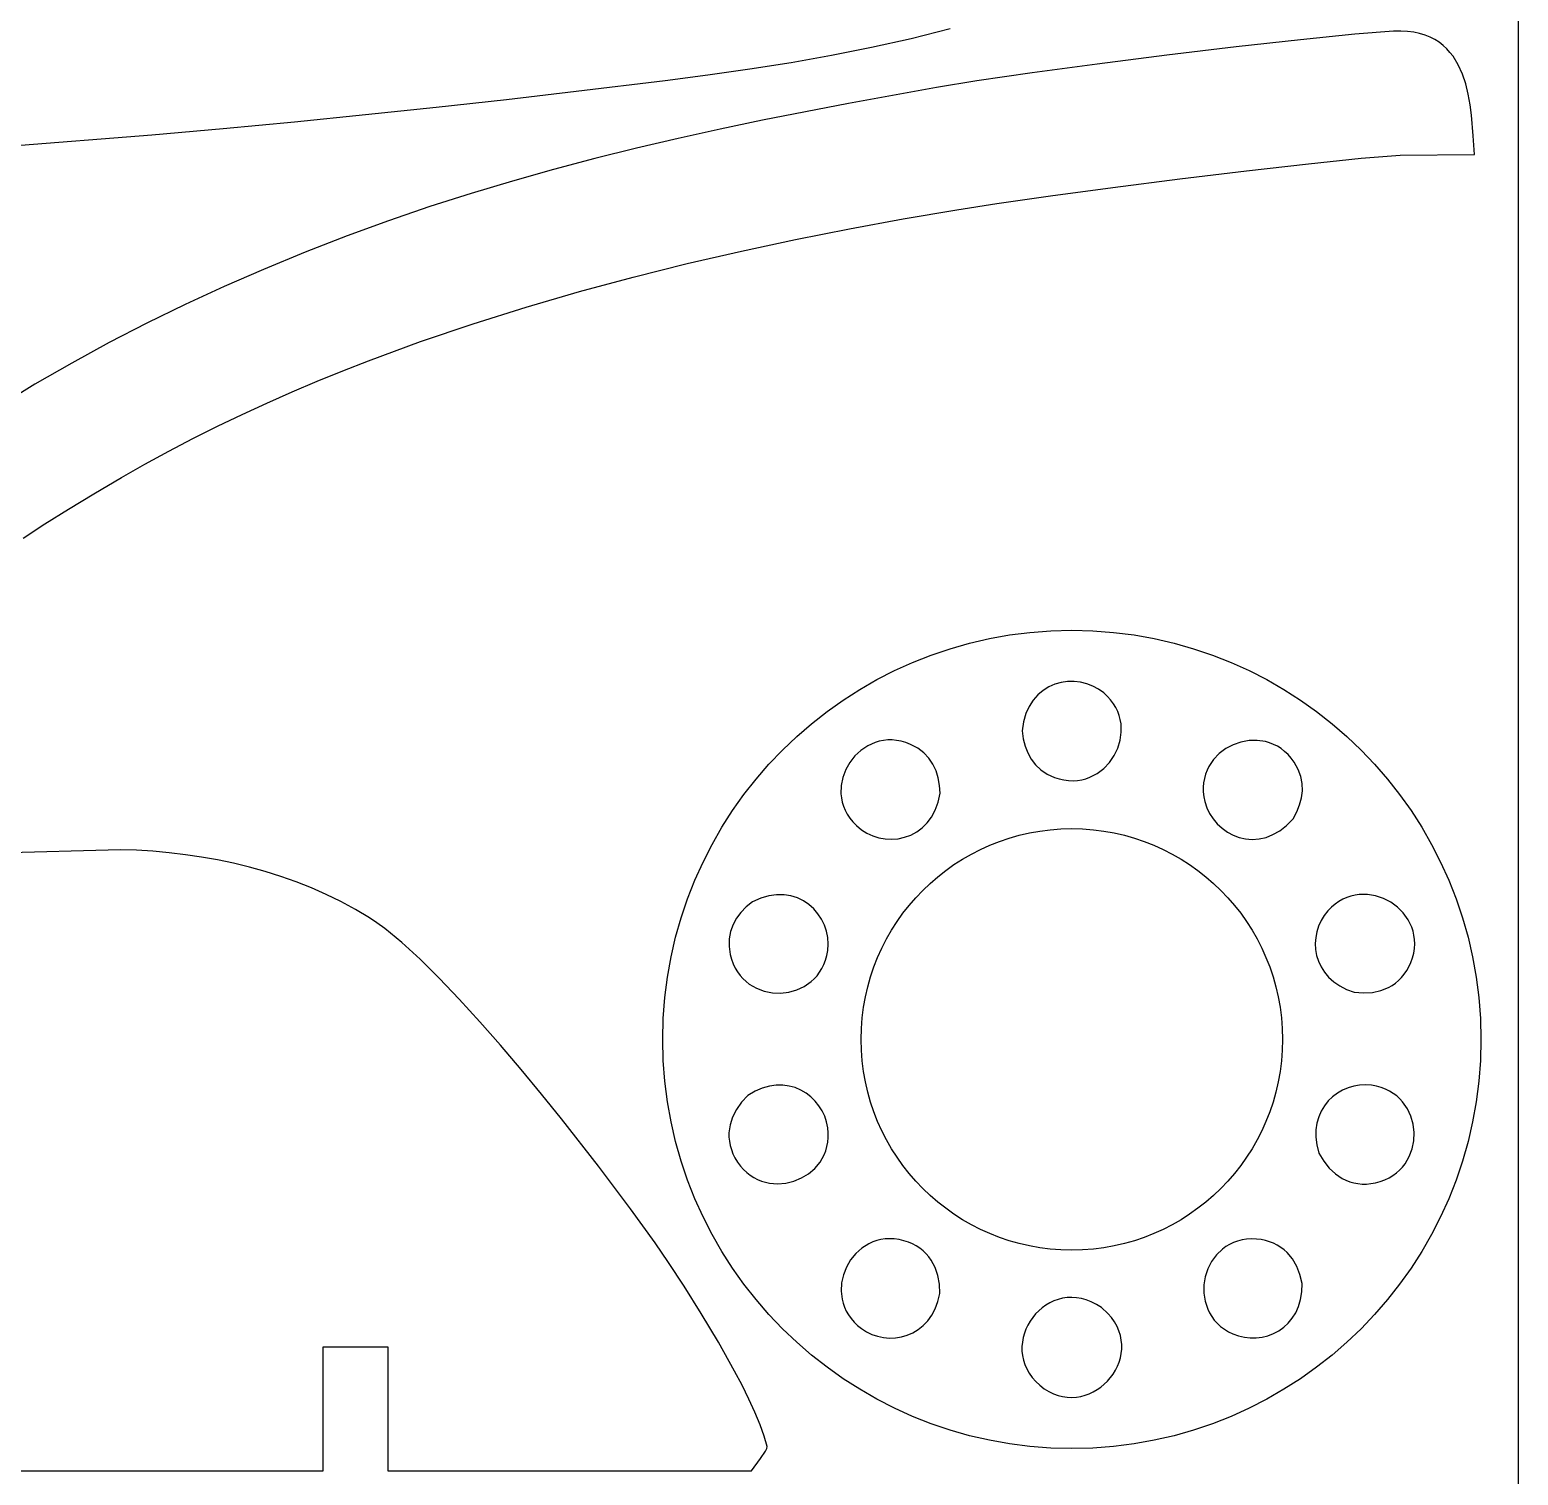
# Model space of a CAD drawing. Extents: x 169 to 749, y 15 to 895.
# Drawn here: x 688.7 to 748.7, y 339.9 to 398.2 of the extents above; entities that cross this region are included whole.
import ezdxf

# ---------------------------------------------------------------- set-up
doc = ezdxf.new("R2010")
doc.units = 0
doc.layers.get('0').update_dxf_attribs({"linetype": 'CONTINUOUS'})

msp = doc.modelspace()

# ---------------------------------------------------------------- linework, layer by layer
at = {"color": 0}
msp.add_line((748.703243, 895.036023), (748.703243, 15.036023), dxfattribs=at)
at = {"color": 4}
for p, q in [((724.214047, 397.807175), (725.797121, 398.211228)), ((743.673916, 398.096191), (742.107081, 397.974472)), ((743.963779, 398.102328), (743.673916, 398.096191)), ((744.235162, 398.089068), (743.963779, 398.102328)), ((744.488702, 398.05731), (744.235162, 398.089068)), ((744.725034, 398.007953), (744.488702, 398.05731)), ((721.006445, 397.129209), (722.618741, 397.448638)), ((722.618741, 397.448638), (724.214047, 397.807175)), ((737.333252, 397.463695), (734.529403, 397.126341)), ((739.926336, 397.755022), (737.333252, 397.463695)), ((742.107081, 397.974472), (739.926336, 397.755022)), ((744.944797, 397.941895), (744.725034, 398.007953)), ((745.148625, 397.860036), (744.944797, 397.941895)), ((745.337157, 397.763273), (745.148625, 397.860036)), ((745.511028, 397.652505), (745.337157, 397.763273)), ((745.670875, 397.528631), (745.511028, 397.652505)), ((745.817335, 397.39255), (745.670875, 397.528631)), ((717.71185, 396.582036), (719.372401, 396.842478)), ((719.372401, 396.842478), (721.006445, 397.129209)), ((734.529403, 397.126341), (731.716362, 396.768812)), ((745.951045, 397.24516), (745.817335, 397.39255)), ((746.072641, 397.08736), (745.951045, 397.24516)), ((746.282036, 396.744123), (746.072641, 397.08736)), ((714.292197, 396.114378), (716.020035, 396.341472)), ((716.020035, 396.341472), (717.71185, 396.582036)), ((729.095701, 396.41696), (726.868995, 396.096636)), ((731.716362, 396.768812), (729.095701, 396.41696)), ((746.450616, 396.370029), (746.282036, 396.744123)), ((746.583471, 395.972266), (746.450616, 396.370029)), ((707.896812, 395.345734), (710.709422, 395.674962)), ((710.709422, 395.674962), (714.292197, 396.114378)), ((725.237816, 395.833691), (721.690292, 395.185612)), ((726.868995, 396.096636), (725.237816, 395.833691)), ((746.685697, 395.558024), (746.583471, 395.972266)), ((702.213798, 394.733346), (705.064036, 395.031958)), ((705.064036, 395.031958), (707.896812, 395.345734)), ((721.690292, 395.185612), (718.225331, 394.507155)), ((746.762385, 395.134492), (746.685697, 395.558024)), ((746.818628, 394.708858), (746.762385, 395.134492)), ((696.471747, 394.180455), (699.3488, 394.449607)), ((699.3488, 394.449607), (702.213798, 394.733346)), ((718.225331, 394.507155), (716.517782, 394.149259)), ((746.890153, 393.880043), (746.818628, 394.708858)), ((687.795297, 393.457625), (693.585343, 393.925599)), ((693.585343, 393.925599), (696.471747, 394.180455)), ((716.517782, 394.149259), (714.823638, 393.775038)), ((746.941016, 393.129091), (746.890153, 393.880043)), ((713.140486, 393.381581), (711.465916, 392.965979)), ((714.823638, 393.775038), (713.140486, 393.381581)), ((711.465916, 392.965979), (709.797514, 392.52532)), ((737.746062, 392.468846), (740.247555, 392.754358)), ((740.247555, 392.754358), (742.374462, 392.972284)), ((742.374462, 392.972284), (743.942916, 393.097691)), ((743.942916, 393.097691), (746.941016, 393.129091)), ((708.132868, 392.056696), (706.469568, 391.557195)), ((709.797514, 392.52532), (708.132868, 392.056696)), ((732.354795, 391.794788), (735.053853, 392.140679)), ((735.053853, 392.140679), (737.746062, 392.468846)), ((706.469568, 391.557195), (704.8052, 391.023908)), ((727.671608, 391.149562), (729.832758, 391.456105)), ((729.832758, 391.456105), (732.354795, 391.794788)), ((704.8052, 391.023908), (703.137353, 390.453925)), ((723.89766, 390.529626), (726.055216, 390.900091)), ((726.055216, 390.900091), (727.671608, 391.149562)), ((703.137353, 390.453925), (701.463614, 389.844334)), ((721.728218, 390.129575), (723.89766, 390.529626)), ((701.463614, 389.844334), (699.781573, 389.192226)), ((717.369792, 389.231294), (719.550919, 389.697583)), ((719.550919, 389.697583), (721.728218, 390.129575)), ((699.781573, 389.192226), (698.088816, 388.494691)), ((715.188867, 388.728356), (717.369792, 389.231294)), ((698.088816, 388.494691), (696.505681, 387.803916)), ((713.012175, 388.186412), (715.188867, 388.728356)), ((710.843743, 387.603109), (713.012175, 388.186412)), ((696.505681, 387.803916), (694.939661, 387.081839)), ((708.687603, 386.976091), (710.843743, 387.603109)), ((694.939661, 387.081839), (693.392178, 386.327369)), ((706.547783, 386.303005), (708.687603, 386.976091)), ((693.392178, 386.327369), (691.864653, 385.539415)), ((704.428314, 385.581495), (706.547783, 386.303005)), ((691.864653, 385.539415), (690.358508, 384.716884)), ((702.333225, 384.809208), (704.428314, 385.581495)), ((690.358508, 384.716884), (688.875164, 383.858687)), ((700.266545, 383.983788), (701.296082, 384.403287)), ((701.296082, 384.403287), (702.333225, 384.809208)), ((688.875164, 383.858687), (687.416043, 382.963733)), ((699.245118, 383.550418), (700.266545, 383.983788)), ((697.228609, 382.640884), (698.232305, 383.102881)), ((698.232305, 383.102881), (699.245118, 383.550418)), ((696.234533, 382.164132), (697.228609, 382.640884)), ((695.250583, 381.672331), (696.234533, 382.164132)), ((694.27726, 381.165187), (695.250583, 381.672331)), ((692.364516, 380.103691), (693.31507, 380.642405)), ((693.31507, 380.642405), (694.27726, 381.165187)), ((691.249878, 379.448293), (692.364516, 380.103691)), ((690.226052, 378.824855), (691.249878, 379.448293)), ((689.282184, 378.226728), (690.226052, 378.824855)), ((688.40742, 377.647261), (689.282184, 378.226728)), ((725.790746, 373.197471), (726.573734, 373.419814)), ((726.573734, 373.419814), (727.372016, 373.604056)), ((727.372016, 373.604056), (728.184554, 373.749161)), ((728.184554, 373.749161), (729.010313, 373.85409)), ((729.010313, 373.85409), (729.848254, 373.917808)), ((729.848254, 373.917808), (730.697342, 373.939278)), ((730.697342, 373.939278), (731.54643, 373.917808)), ((731.54643, 373.917808), (732.384371, 373.85409)), ((732.384371, 373.85409), (733.21013, 373.749161)), ((733.21013, 373.749161), (734.022668, 373.604056)), ((734.022668, 373.604056), (734.82095, 373.419814)), ((734.82095, 373.419814), (735.603938, 373.197471)), ((724.274797, 372.642626), (725.024088, 372.938062)), ((725.024088, 372.938062), (725.790746, 373.197471)), ((735.603938, 373.197471), (736.370596, 372.938062)), ((736.370596, 372.938062), (737.119887, 372.642626)), ((722.832462, 371.947817), (723.543909, 372.312199)), ((723.543909, 372.312199), (724.274797, 372.642626)), ((737.119887, 372.642626), (737.850775, 372.312199)), ((737.850775, 372.312199), (738.562223, 371.947817)), ((722.141491, 371.550518), (722.832462, 371.947817)), ((738.562223, 371.947817), (739.253193, 371.550518)), ((720.825128, 370.661313), (721.472034, 371.121337)), ((721.472034, 371.121337), (722.141491, 371.550518)), ((739.253193, 371.550518), (739.92265, 371.121337)), ((739.92265, 371.121337), (740.569556, 370.661313)), ((720.201809, 370.17148), (720.825128, 370.661313)), ((740.569556, 370.661313), (741.192875, 370.17148)), ((719.603114, 369.652877), (720.201809, 370.17148)), ((741.192875, 370.17148), (741.79157, 369.652877)), ((719.03008, 369.10654), (719.603114, 369.652877)), ((741.79157, 369.652877), (742.364605, 369.10654)), ((718.483742, 368.533506), (719.03008, 369.10654)), ((742.364605, 369.10654), (742.910942, 368.533506)), ((717.965139, 367.934811), (718.483742, 368.533506)), ((742.910942, 368.533506), (743.429545, 367.934811)), ((717.475307, 367.311492), (717.965139, 367.934811)), ((743.429545, 367.934811), (743.919377, 367.311492)), ((717.015282, 366.664585), (717.475307, 367.311492)), ((743.919377, 367.311492), (744.379402, 366.664585)), ((716.586102, 365.995129), (717.015282, 366.664585)), ((744.379402, 366.664585), (744.808582, 365.995129)), ((716.188803, 365.304158), (716.586102, 365.995129)), ((744.808582, 365.995129), (745.205881, 365.304158)), ((692.322516, 365.089491), (684.131991, 364.851854)), ((692.977986, 365.065541), (692.322516, 365.089491)), ((693.634094, 365.02455), (692.977986, 365.065541)), ((694.289916, 364.965953), (693.634094, 365.02455)), ((715.824421, 364.592711), (716.188803, 365.304158)), ((745.205881, 365.304158), (745.570263, 364.592711)), ((694.94453, 364.889183), (694.289916, 364.965953)), ((695.597011, 364.793675), (694.94453, 364.889183)), ((696.246436, 364.678861), (695.597011, 364.793675)), ((696.891883, 364.544176), (696.246436, 364.678861)), ((697.532428, 364.389054), (696.891883, 364.544176)), ((715.493994, 363.861823), (715.824421, 364.592711)), ((745.570263, 364.592711), (745.900691, 363.861823)), ((698.167147, 364.212928), (697.532428, 364.389054)), ((698.795118, 364.015232), (698.167147, 364.212928)), ((699.415417, 363.795401), (698.795118, 364.015232)), ((715.198558, 363.112532), (715.493994, 363.861823)), ((745.900691, 363.861823), (746.196127, 363.112532)), ((700.02712, 363.552868), (699.415417, 363.795401)), ((700.629305, 363.287066), (700.02712, 363.552868)), ((701.221048, 362.99743), (700.629305, 363.287066)), ((701.801426, 362.683394), (701.221048, 362.99743)), ((702.369516, 362.344391), (701.801426, 362.683394)), ((714.939149, 362.345874), (715.198558, 363.112532)), ((746.196127, 363.112532), (746.455535, 362.345874)), ((702.672459, 362.142725), (702.369516, 362.344391)), ((702.991997, 361.907522), (702.672459, 362.142725)), ((714.716806, 361.562885), (714.939149, 362.345874)), ((746.455535, 362.345874), (746.677878, 361.562885)), ((703.675688, 361.344559), (702.991997, 361.907522)), ((714.532563, 360.764604), (714.716806, 361.562885)), ((746.677878, 361.562885), (746.862121, 360.764604)), ((704.410252, 360.671597), (703.675688, 361.344559)), ((705.185355, 359.904733), (704.410252, 360.671597)), ((714.387459, 359.952065), (714.532563, 360.764604)), ((746.862121, 360.764604), (747.007225, 359.952065)), ((705.990659, 359.060063), (705.185355, 359.904733)), ((714.28253, 359.126307), (714.387459, 359.952065)), ((747.007225, 359.952065), (747.112154, 359.126307)), ((706.81583, 358.153683), (705.990659, 359.060063)), ((714.218812, 358.288366), (714.28253, 359.126307)), ((747.112154, 359.126307), (747.175872, 358.288366)), ((707.650532, 357.20169), (706.81583, 358.153683)), ((714.197342, 357.439278), (714.218812, 358.288366)), ((747.175872, 358.288366), (747.197342, 357.439278)), ((714.218812, 356.59019), (714.197342, 357.439278)), ((747.197342, 357.439278), (747.175872, 356.59019)), ((708.484428, 356.220179), (707.650532, 357.20169)), ((709.307183, 355.225246), (708.484428, 356.220179)), ((714.28253, 355.752248), (714.218812, 356.59019)), ((747.175872, 356.59019), (747.112154, 355.752248)), ((714.387459, 354.92649), (714.28253, 355.752248)), ((747.112154, 355.752248), (747.007225, 354.92649)), ((710.108462, 354.232988), (709.307183, 355.225246)), ((714.532563, 354.113952), (714.387459, 354.92649)), ((747.007225, 354.92649), (746.862121, 354.113952)), ((711.605245, 352.32088), (710.108462, 354.232988)), ((714.716806, 353.31567), (714.532563, 354.113952)), ((746.862121, 354.113952), (746.677878, 353.31567)), ((714.939149, 352.532682), (714.716806, 353.31567)), ((746.677878, 353.31567), (746.455535, 352.532682)), ((715.198558, 351.766024), (714.939149, 352.532682)), ((746.455535, 352.532682), (746.196127, 351.766024)), ((712.892092, 350.612625), (711.605245, 352.32088)), ((715.493994, 351.016732), (715.198558, 351.766024)), ((746.196127, 351.766024), (745.900691, 351.016732)), ((713.886316, 349.236991), (712.892092, 350.612625)), ((715.824421, 350.285845), (715.493994, 351.016732)), ((745.900691, 351.016732), (745.570263, 350.285845)), ((716.188803, 349.574397), (715.824421, 350.285845)), ((745.570263, 350.285845), (745.205881, 349.574397)), ((716.586102, 348.883427), (716.188803, 349.574397)), ((745.205881, 349.574397), (744.808582, 348.883427)), ((714.427469, 348.448261), (713.886316, 349.236991)), ((717.015282, 348.21397), (716.586102, 348.883427)), ((744.808582, 348.883427), (744.379402, 348.21397)), ((715.063051, 347.48175), (714.427469, 348.448261)), ((717.475307, 347.567064), (717.015282, 348.21397)), ((744.379402, 348.21397), (743.919377, 347.567064)), ((715.749331, 346.392292), (715.063051, 347.48175)), ((717.965139, 346.943745), (717.475307, 347.567064)), ((743.919377, 347.567064), (743.429545, 346.943745)), ((718.483742, 346.34505), (717.965139, 346.943745)), ((743.429545, 346.943745), (742.910942, 346.34505)), ((716.442578, 345.234716), (715.749331, 346.392292)), ((719.03008, 345.772015), (718.483742, 346.34505)), ((742.910942, 346.34505), (742.364605, 345.772015)), ((717.099061, 344.063856), (716.442578, 345.234716)), ((719.603114, 345.225678), (719.03008, 345.772015)), ((720.201809, 344.707075), (719.603114, 345.225678)), ((741.79157, 345.225678), (741.192875, 344.707075)), ((742.364605, 345.772015), (741.79157, 345.225678)), ((700.508516, 340.040691), (700.508616, 345.039591)), ((700.508616, 345.039591), (703.108216, 345.039691)), ((703.108216, 345.039691), (703.108016, 340.040691)), ((720.825128, 344.217243), (720.201809, 344.707075)), ((741.192875, 344.707075), (740.569556, 344.217243)), ((717.39985, 343.49058), (717.099061, 344.063856)), ((721.472034, 343.757218), (720.825128, 344.217243)), ((740.569556, 344.217243), (739.92265, 343.757218)), ((717.675048, 342.934544), (717.39985, 343.49058)), ((722.141491, 343.328038), (721.472034, 343.757218)), ((739.92265, 343.757218), (739.253193, 343.328038)), ((717.919191, 342.402604), (717.675048, 342.934544)), ((722.832462, 342.930738), (722.141491, 343.328038)), ((723.543909, 342.566357), (722.832462, 342.930738)), ((738.562223, 342.930738), (737.850775, 342.566357)), ((739.253193, 343.328038), (738.562223, 342.930738)), ((718.12681, 341.901612), (717.919191, 342.402604)), ((724.274797, 342.235929), (723.543909, 342.566357)), ((725.024088, 341.940493), (724.274797, 342.235929)), ((737.119887, 342.235929), (736.370596, 341.940493)), ((737.850775, 342.566357), (737.119887, 342.235929)), ((718.292441, 341.438423), (718.12681, 341.901612)), ((725.790746, 341.681085), (725.024088, 341.940493)), ((726.573734, 341.458741), (725.790746, 341.681085)), ((735.603938, 341.681085), (734.82095, 341.458741)), ((736.370596, 341.940493), (735.603938, 341.681085)), ((718.410616, 341.019891), (718.292441, 341.438423)), ((718.396888, 340.945993), (718.410616, 341.019891)), ((727.372016, 341.274499), (726.573734, 341.458741)), ((728.184554, 341.129395), (727.372016, 341.274499)), ((729.010313, 341.024465), (728.184554, 341.129395)), ((729.848254, 340.960747), (729.010313, 341.024465)), ((732.384371, 341.024465), (731.54643, 340.960747)), ((733.21013, 341.129395), (732.384371, 341.024465)), ((734.022668, 341.274499), (733.21013, 341.129395)), ((734.82095, 341.458741), (734.022668, 341.274499)), ((717.783016, 340.040991), (718.147891, 340.537491)), ((718.147891, 340.537491), (718.340453, 340.832316)), ((718.340453, 340.832316), (718.396888, 340.945993)), ((730.697342, 340.939278), (729.848254, 340.960747)), ((731.54643, 340.960747), (730.697342, 340.939278)), ((620.832316, 340.039091), (700.508516, 340.040691)), ((703.108016, 340.040691), (717.783016, 340.040991))]:
    msp.add_line(p, q, dxfattribs=at)
at = {"color": 7}
for p, q in [((729.767747, 371.655861), (729.538115, 371.514909)), ((730.01178, 371.761253), (729.767747, 371.655861)), ((730.266058, 371.831809), (730.01178, 371.761253)), ((730.526427, 371.868256), (730.266058, 371.831809)), ((730.788732, 371.871319), (730.526427, 371.868256)), ((731.048816, 371.841725), (730.788732, 371.871319)), ((731.302524, 371.780197), (731.048816, 371.841725)), ((731.545701, 371.687463), (731.302524, 371.780197)), ((731.774192, 371.564248), (731.545701, 371.687463)), ((729.138675, 371.123418), (728.977178, 370.871429)), ((729.327039, 371.33767), (729.138675, 371.123418)), ((729.538115, 371.514909), (729.327039, 371.33767)), ((731.983842, 371.411278), (731.774192, 371.564248)), ((732.133306, 371.273503), (731.983842, 371.411278)), ((732.263967, 371.128896), (732.133306, 371.273503)), ((732.376339, 370.97834), (732.263967, 371.128896)), ((728.846703, 370.580977), (728.751406, 370.251335)), ((728.977178, 370.871429), (728.846703, 370.580977)), ((732.47094, 370.822724), (732.376339, 370.97834)), ((732.548284, 370.662931), (732.47094, 370.822724)), ((732.608887, 370.499849), (732.548284, 370.662931)), ((732.653265, 370.334363), (732.608887, 370.499849)), ((728.751406, 370.251335), (728.695442, 369.881778)), ((728.695442, 369.881778), (728.73864, 369.567534)), ((732.649817, 369.501879), (732.694201, 369.83234)), ((732.681933, 370.167359), (732.653265, 370.334363)), ((732.694201, 369.83234), (732.681933, 370.167359)), ((722.465293, 369.281589), (722.188376, 369.096963)), ((722.771101, 369.417531), (722.465293, 369.281589)), ((722.933419, 369.465134), (722.771101, 369.417531)), ((723.101255, 369.498031), (722.933419, 369.465134)), ((723.274041, 369.515377), (723.101255, 369.498031)), ((723.45121, 369.516328), (723.274041, 369.515377)), ((723.632192, 369.500039), (723.45121, 369.516328)), ((723.81642, 369.465664), (723.632192, 369.500039)), ((724.003326, 369.412358), (723.81642, 369.465664)), ((724.192342, 369.339278), (724.003326, 369.412358)), ((724.482983, 369.18493), (724.192342, 369.339278)), ((728.73864, 369.567534), (728.811919, 369.270818)), ((728.811919, 369.270818), (728.917318, 368.994283)), ((732.552906, 369.183062), (732.649817, 369.501879)), ((737.204105, 369.32229), (736.910139, 369.164941)), ((737.51871, 369.432723), (737.204105, 369.32229)), ((737.846452, 369.492933), (737.51871, 369.432723)), ((738.179826, 369.499611), (737.846452, 369.492933)), ((738.511328, 369.449451), (738.179826, 369.499611)), ((738.674032, 369.402023), (738.511328, 369.449451)), ((738.833455, 369.339145), (738.674032, 369.402023)), ((738.988657, 369.260404), (738.833455, 369.339145)), ((739.138702, 369.165386), (738.988657, 369.260404)), ((721.944894, 368.870415), (721.739392, 368.608703)), ((722.188376, 369.096963), (721.944894, 368.870415)), ((724.72938, 368.998553), (724.482983, 369.18493)), ((724.933401, 368.782944), (724.72938, 368.998553)), ((725.096917, 368.540903), (724.933401, 368.782944)), ((728.917318, 368.994283), (729.05688, 368.740578)), ((729.05688, 368.740578), (729.232642, 368.512354)), ((732.218, 368.608712), (732.407592, 368.882978)), ((732.407592, 368.882978), (732.552906, 369.183062)), ((736.414146, 368.722725), (736.227125, 368.444473)), ((736.644318, 368.963984), (736.414146, 368.722725)), ((736.910139, 369.164941), (736.644318, 368.963984)), ((739.282651, 369.053678), (739.138702, 369.165386)), ((739.419566, 368.924866), (739.282651, 369.053678)), ((739.548509, 368.778537), (739.419566, 368.924866)), ((739.668542, 368.614278), (739.548509, 368.778537)), ((721.576415, 368.318587), (721.460508, 368.006827)), ((721.739392, 368.608703), (721.576415, 368.318587)), ((725.221799, 368.275227), (725.096917, 368.540903)), ((725.309917, 367.988715), (725.221799, 368.275227)), ((729.232642, 368.512354), (729.446647, 368.312262)), ((729.446647, 368.312262), (729.700933, 368.142953)), ((729.700933, 368.142953), (729.997542, 368.007078)), ((731.424801, 368.011696), (731.72248, 368.165984)), ((731.72248, 368.165984), (731.988254, 368.367352)), ((731.988254, 368.367352), (732.218, 368.608712)), ((736.09076, 368.132535), (736.043919, 367.964967)), ((736.152142, 368.292508), (736.09076, 368.132535)), ((736.227125, 368.444473), (736.152142, 368.292508)), ((739.828634, 368.329983), (739.668542, 368.614278)), ((739.934844, 368.043528), (739.828634, 368.329983)), ((739.990375, 367.755854), (739.934844, 368.043528)), ((721.396216, 367.680182), (721.388083, 367.345412)), ((721.460508, 368.006827), (721.396216, 367.680182)), ((725.363141, 367.684166), (725.309917, 367.988715)), ((725.383342, 367.364378), (725.363141, 367.684166)), ((729.997542, 368.007078), (730.191234, 367.944757)), ((730.191234, 367.944757), (730.381589, 367.902179)), ((730.381589, 367.902179), (730.568094, 367.878457)), ((730.568094, 367.878457), (730.750232, 367.872707)), ((730.750232, 367.872707), (730.927487, 367.884041)), ((730.927487, 367.884041), (731.099344, 367.911575)), ((731.099344, 367.911575), (731.265287, 367.954422)), ((731.265287, 367.954422), (731.424801, 368.011696)), ((736.012556, 367.790218), (735.997608, 367.608701)), ((735.997608, 367.608701), (736.000015, 367.42083)), ((736.000015, 367.42083), (736.020713, 367.227017)), ((736.043919, 367.964967), (736.012556, 367.790218)), ((739.962211, 367.180618), (739.99843, 367.467903)), ((739.99843, 367.467903), (739.990375, 367.755854)), ((721.388083, 367.345412), (721.406496, 367.177093)), ((721.406496, 367.177093), (721.440654, 367.009277)), ((721.440654, 367.009277), (721.491124, 366.84281)), ((721.491124, 366.84281), (721.558474, 366.678537)), ((725.187631, 366.686947), (725.303675, 367.005203)), ((725.303675, 367.005203), (725.383342, 367.364378)), ((736.020713, 367.227017), (736.060642, 367.027678)), ((736.060642, 367.027678), (736.140298, 366.780728)), ((739.769765, 366.611813), (739.884922, 366.89494)), ((739.884922, 366.89494), (739.962211, 367.180618)), ((721.558474, 366.678537), (721.643273, 366.517302)), ((721.643273, 366.517302), (721.746089, 366.35995)), ((721.746089, 366.35995), (721.867489, 366.207327)), ((724.862589, 366.169853), (725.039254, 366.408775)), ((725.039254, 366.408775), (725.187631, 366.686947)), ((736.140298, 366.780728), (736.252697, 366.546761)), ((736.252697, 366.546761), (736.394903, 366.328808)), ((736.394903, 366.328808), (736.563978, 366.129903)), ((739.357456, 366.066058), (739.619942, 366.332178)), ((739.619942, 366.332178), (739.769765, 366.611813)), ((721.867489, 366.207327), (722.008042, 366.060278)), ((722.008042, 366.060278), (722.208752, 365.893339)), ((722.208752, 365.893339), (722.4297, 365.75563)), ((722.4297, 365.75563), (722.666842, 365.647985)), ((722.666842, 365.647985), (722.916133, 365.57124)), ((723.953917, 365.589953), (724.203299, 365.680229)), ((724.203299, 365.680229), (724.440567, 365.806414)), ((724.440567, 365.806414), (724.661679, 365.969344)), ((724.661679, 365.969344), (724.862589, 366.169853)), ((728.16971, 365.557133), (728.573066, 365.671674)), ((728.573066, 365.671674), (728.984301, 365.766587)), ((728.984301, 365.766587), (729.402881, 365.841338)), ((729.402881, 365.841338), (729.82827, 365.895393)), ((729.82827, 365.895393), (730.259935, 365.928218)), ((730.259935, 365.928218), (730.697342, 365.939278)), ((730.697342, 365.939278), (731.134749, 365.928218)), ((731.134749, 365.928218), (731.566414, 365.895393)), ((731.566414, 365.895393), (731.991804, 365.841338)), ((731.991804, 365.841338), (732.410383, 365.766587)), ((732.410383, 365.766587), (732.821618, 365.671674)), ((732.821618, 365.671674), (733.224974, 365.557133)), ((736.563978, 366.129903), (736.756987, 365.953075)), ((736.756987, 365.953075), (736.970994, 365.801357)), ((736.970994, 365.801357), (737.203062, 365.677781)), ((737.203062, 365.677781), (737.450255, 365.585378)), ((738.53155, 365.588128), (738.810323, 365.697064)), ((738.810323, 365.697064), (739.086604, 365.855364)), ((739.086604, 365.855364), (739.357456, 366.066058)), ((722.916133, 365.57124), (723.17353, 365.526229)), ((723.17353, 365.526229), (723.434989, 365.513788)), ((723.434989, 365.513788), (723.696466, 365.534751)), ((723.696466, 365.534751), (723.953917, 365.589953)), ((726.645746, 364.91337), (727.012249, 365.101082)), ((727.012249, 365.101082), (727.388767, 365.271303)), ((727.388767, 365.271303), (727.774765, 365.423498)), ((727.774765, 365.423498), (728.16971, 365.557133)), ((733.224974, 365.557133), (733.619919, 365.423498)), ((733.619919, 365.423498), (734.005917, 365.271303)), ((734.005917, 365.271303), (734.382435, 365.101082)), ((734.382435, 365.101082), (734.748938, 364.91337)), ((737.450255, 365.585378), (737.709636, 365.527179)), ((737.709636, 365.527179), (737.97827, 365.506217)), ((737.97827, 365.506217), (738.25322, 365.525522)), ((738.25322, 365.525522), (738.53155, 365.588128)), ((725.611665, 364.250623), (725.94492, 364.487606)), ((725.94492, 364.487606), (726.289792, 364.708699)), ((726.289792, 364.708699), (726.645746, 364.91337)), ((734.748938, 364.91337), (735.104892, 364.708699)), ((735.104892, 364.708699), (735.449764, 364.487606)), ((735.449764, 364.487606), (735.783019, 364.250623)), ((724.982142, 363.731125), (725.290561, 363.998284)), ((725.290561, 363.998284), (725.611665, 364.250623)), ((735.783019, 364.250623), (736.104123, 363.998284)), ((736.104123, 363.998284), (736.412542, 363.731125)), ((718.479643, 363.230066), (718.153872, 363.136916)), ((718.791958, 363.273492), (718.479643, 363.230066)), ((719.089119, 363.270959), (718.791958, 363.273492)), ((719.369429, 363.226231), (719.089119, 363.270959)), ((719.63119, 363.143074), (719.369429, 363.226231)), ((724.405495, 363.154478), (724.686942, 363.449678)), ((724.686942, 363.449678), (724.982142, 363.731125)), ((736.412542, 363.731125), (736.707742, 363.449678)), ((736.707742, 363.449678), (736.989189, 363.154478)), ((741.952899, 363.222305), (741.788127, 363.166341)), ((742.119637, 363.261943), (741.952899, 363.222305)), ((742.287467, 363.2858), (742.119637, 363.261943)), ((742.622907, 363.288346), (742.287467, 363.2858)), ((742.952226, 363.2343), (742.622907, 363.288346)), ((743.268435, 363.128017), (742.952226, 363.2343)), ((717.56943, 362.785976), (717.354283, 362.563911)), ((717.816342, 362.990278), (717.56943, 362.785976)), ((718.153872, 363.136916), (717.816342, 362.990278)), ((719.872706, 363.025251), (719.63119, 363.143074)), ((720.09228, 362.876528), (719.872706, 363.025251)), ((720.288213, 362.700668), (720.09228, 362.876528)), ((720.458808, 362.501438), (720.288213, 362.700668)), ((723.885997, 362.524955), (724.138335, 362.846059)), ((724.138335, 362.846059), (724.405495, 363.154478)), ((736.989189, 363.154478), (737.256349, 362.846059)), ((737.256349, 362.846059), (737.508687, 362.524955)), ((741.024342, 362.622578), (740.876227, 362.433774)), ((741.166176, 362.768338), (741.024342, 362.622578)), ((741.314346, 362.89505), (741.166176, 362.768338)), ((741.467977, 363.003258), (741.314346, 362.89505)), ((741.626195, 363.093507), (741.467977, 363.003258)), ((741.788127, 363.166341), (741.626195, 363.093507)), ((743.564542, 362.973853), (743.268435, 363.128017)), ((743.833555, 362.776163), (743.564542, 362.973853)), ((744.068483, 362.539302), (743.833555, 362.776163)), ((717.032717, 362.067015), (716.933016, 361.792451)), ((717.174259, 362.324213), (717.032717, 362.067015)), ((717.354283, 362.563911), (717.174259, 362.324213)), ((720.602368, 362.282601), (720.458808, 362.501438)), ((720.717197, 362.047921), (720.602368, 362.282601)), ((720.801596, 361.801165), (720.717197, 362.047921)), ((723.42792, 361.846828), (723.649014, 362.1917)), ((723.649014, 362.1917), (723.885997, 362.524955)), ((737.508687, 362.524955), (737.74567, 362.1917)), ((737.74567, 362.1917), (737.966764, 361.846828)), ((740.653923, 362.010736), (740.581581, 361.782476)), ((740.752446, 362.228831), (740.653923, 362.010736)), ((740.876227, 362.433774), (740.752446, 362.228831)), ((744.262334, 362.267627), (744.068483, 362.539302)), ((744.408117, 361.965493), (744.262334, 362.267627)), ((716.878514, 361.500651), (716.87257, 361.191749)), ((716.933016, 361.792451), (716.878514, 361.500651)), ((720.853868, 361.546096), (720.801596, 361.801165)), ((720.872316, 361.286478), (720.853868, 361.546096)), ((723.035538, 361.12437), (723.22325, 361.490873)), ((723.22325, 361.490873), (723.42792, 361.846828)), ((737.966764, 361.846828), (738.171434, 361.490873)), ((738.171434, 361.490873), (738.359146, 361.12437)), ((740.536343, 361.547039), (740.519131, 361.307412)), ((740.581581, 361.782476), (740.536343, 361.547039)), ((744.460798, 361.804365), (744.408117, 361.965493)), ((744.498841, 361.637256), (744.460798, 361.804365)), ((744.521371, 361.464709), (744.498841, 361.637256)), ((744.527514, 361.28727), (744.521371, 361.464709)), ((716.87257, 361.191749), (716.918542, 360.865878)), ((716.918542, 360.865878), (716.970529, 360.669992)), ((720.76678, 360.638074), (720.818895, 360.825969)), ((720.818895, 360.825969), (720.855242, 361.026078)), ((720.855242, 361.026078), (720.872316, 361.286478)), ((722.865317, 360.747853), (723.035538, 361.12437)), ((738.359146, 361.12437), (738.529367, 360.747853)), ((740.519131, 361.307412), (740.530869, 361.066584)), ((740.530869, 361.066584), (740.57248, 360.82754)), ((740.57248, 360.82754), (740.644886, 360.59327)), ((744.438885, 360.731042), (744.487145, 360.919892)), ((744.487145, 360.919892), (744.516397, 361.105483)), ((744.516397, 361.105483), (744.527514, 361.28727)), ((716.970529, 360.669992), (717.037273, 360.48744)), ((717.037273, 360.48744), (717.117758, 360.318185)), ((717.117758, 360.318185), (717.210966, 360.16219)), ((720.526012, 360.148045), (720.619322, 360.299075)), ((720.619322, 360.299075), (720.699917, 360.46243)), ((720.699917, 360.46243), (720.76678, 360.638074)), ((722.579487, 359.96691), (722.713122, 360.361855)), ((722.713122, 360.361855), (722.865317, 360.747853)), ((738.529367, 360.747853), (738.681562, 360.361855)), ((738.681562, 360.361855), (738.815197, 359.96691)), ((740.644886, 360.59327), (740.749011, 360.36676)), ((740.749011, 360.36676), (740.885778, 360.150999)), ((744.105154, 360.067271), (744.204439, 360.211812)), ((744.204439, 360.211812), (744.293144, 360.3692)), ((744.293144, 360.3692), (744.370742, 360.539478)), ((744.370742, 360.539478), (744.438885, 360.731042)), ((717.210966, 360.16219), (717.315878, 360.019417)), ((717.315878, 360.019417), (717.431479, 359.889829)), ((717.431479, 359.889829), (717.55675, 359.773389)), ((717.55675, 359.773389), (717.690673, 359.670059)), ((717.690673, 359.670059), (717.980409, 359.50258)), ((719.904363, 359.57909), (720.179973, 359.769284)), ((720.179973, 359.769284), (720.305321, 359.883112)), ((720.305321, 359.883112), (720.421006, 360.009378)), ((720.421006, 360.009378), (720.526012, 360.148045)), ((722.464946, 359.563553), (722.579487, 359.96691)), ((738.815197, 359.96691), (738.929738, 359.563553)), ((740.885778, 360.150999), (741.056109, 359.948973)), ((741.056109, 359.948973), (741.260928, 359.76367)), ((741.260928, 359.76367), (741.501158, 359.598079)), ((743.46848, 359.53579), (743.612757, 359.616732)), ((743.612757, 359.616732), (743.74909, 359.710309)), ((743.74909, 359.710309), (743.876952, 359.816562)), ((743.876952, 359.816562), (743.995816, 359.935536)), ((743.995816, 359.935536), (744.105154, 360.067271)), ((717.980409, 359.50258), (718.292547, 359.387093)), ((718.292547, 359.387093), (718.618946, 359.323301)), ((718.618946, 359.323301), (718.951467, 359.310903)), ((718.951467, 359.310903), (719.28197, 359.349601)), ((719.28197, 359.349601), (719.602316, 359.439096)), ((719.602316, 359.439096), (719.904363, 359.57909)), ((722.295282, 358.733739), (722.370033, 359.152318)), ((722.370033, 359.152318), (722.464946, 359.563553)), ((738.929738, 359.563553), (739.024651, 359.152318)), ((739.024651, 359.152318), (739.099402, 358.733739)), ((741.501158, 359.598079), (741.777722, 359.455185)), ((741.777722, 359.455185), (742.091542, 359.337978)), ((742.091542, 359.337978), (742.465516, 359.313074)), ((742.465516, 359.313074), (742.822475, 359.337514)), ((742.822475, 359.337514), (743.158202, 359.411639)), ((743.158202, 359.411639), (743.46848, 359.53579)), ((722.241227, 358.30835), (722.295282, 358.733739)), ((739.099402, 358.733739), (739.153457, 358.30835)), ((722.197342, 357.439278), (722.208402, 357.876685)), ((722.208402, 357.876685), (722.241227, 358.30835)), ((739.153457, 358.30835), (739.186282, 357.876685)), ((739.186282, 357.876685), (739.197342, 357.439278)), ((722.208402, 357.001871), (722.197342, 357.439278)), ((739.197342, 357.439278), (739.186282, 357.001871)), ((722.241227, 356.570205), (722.208402, 357.001871)), ((739.186282, 357.001871), (739.153457, 356.570205)), ((722.295282, 356.144816), (722.241227, 356.570205)), ((722.370033, 355.726237), (722.295282, 356.144816)), ((739.099402, 356.144816), (739.024651, 355.726237)), ((739.153457, 356.570205), (739.099402, 356.144816)), ((718.214596, 355.471899), (717.924305, 355.347545)), ((718.498874, 355.552584), (718.214596, 355.471899)), ((718.775398, 355.592343), (718.498874, 355.552584)), ((719.042428, 355.593919), (718.775398, 355.592343)), ((719.298223, 355.560055), (719.042428, 355.593919)), ((719.541041, 355.493493), (719.298223, 355.560055)), ((719.769142, 355.396978), (719.541041, 355.493493)), ((722.464946, 355.315002), (722.370033, 355.726237)), ((739.024651, 355.726237), (738.929738, 355.315002)), ((741.840217, 355.488418), (741.619217, 355.393575)), ((742.070274, 355.556601), (741.840217, 355.488418)), ((742.306312, 355.597191), (742.070274, 355.556601)), ((742.54526, 355.60926), (742.306312, 355.597191)), ((742.784042, 355.591878), (742.54526, 355.60926)), ((742.984177, 355.555521), (742.784042, 355.591878)), ((743.172093, 355.5034), (742.984177, 355.555521)), ((743.347754, 355.43653), (743.172093, 355.5034)), ((743.511123, 355.355929), (743.347754, 355.43653)), ((717.374927, 354.904267), (717.168342, 354.614237)), ((717.629742, 355.176778), (717.374927, 354.904267)), ((717.924305, 355.347545), (717.629742, 355.176778)), ((719.980786, 355.273251), (719.769142, 355.396978)), ((720.17423, 355.125057), (719.980786, 355.273251)), ((720.347736, 354.955138), (720.17423, 355.125057)), ((720.499561, 354.766237), (720.347736, 354.955138)), ((722.579487, 354.911645), (722.464946, 355.315002)), ((722.713122, 354.516701), (722.579487, 354.911645)), ((738.815197, 354.911645), (738.681562, 354.516701)), ((738.929738, 355.315002), (738.815197, 354.911645)), ((741.041292, 354.958378), (740.887255, 354.766191)), ((741.216681, 355.127624), (741.041292, 354.958378)), ((741.410347, 355.273), (741.216681, 355.127624)), ((741.619217, 355.393575), (741.410347, 355.273)), ((743.662163, 355.262615), (743.511123, 355.355929)), ((743.800836, 355.157605), (743.662163, 355.262615)), ((743.927105, 355.041917), (743.800836, 355.157605)), ((744.040934, 354.916568), (743.927105, 355.041917)), ((744.231122, 354.640958), (744.040934, 354.916568)), ((717.013038, 354.309427), (716.912067, 353.992578)), ((717.168342, 354.614237), (717.013038, 354.309427)), ((720.627965, 354.561098), (720.499561, 354.766237)), ((720.731207, 354.342462), (720.627965, 354.561098)), ((720.807546, 354.113075), (720.731207, 354.342462)), ((722.865317, 354.130703), (722.713122, 354.516701)), ((738.681562, 354.516701), (738.529367, 354.130703)), ((740.655531, 354.316715), (740.583992, 354.061287)), ((740.757644, 354.551993), (740.655531, 354.316715)), ((740.887255, 354.766191), (740.757644, 354.551993)), ((744.371102, 354.338912), (744.231122, 354.640958)), ((744.460579, 354.018573), (744.371102, 354.338912)), ((716.912067, 353.992578), (716.86848, 353.666428)), ((716.86848, 353.666428), (716.86916, 353.500722)), ((720.855242, 353.875678), (720.807546, 354.113075)), ((720.873588, 353.675103), (720.855242, 353.875678)), ((720.873581, 353.481889), (720.873588, 353.675103)), ((723.035538, 353.754185), (722.865317, 354.130703)), ((723.22325, 353.387682), (723.035538, 353.754185)), ((738.359146, 353.754185), (738.171434, 353.387682)), ((738.529367, 354.130703), (738.359146, 353.754185)), ((740.5461, 353.786639), (740.544928, 353.493702)), ((740.583992, 354.061287), (740.5461, 353.786639)), ((744.499255, 353.688078), (744.460579, 354.018573)), ((744.486833, 353.355567), (744.499255, 353.688078)), ((716.86916, 353.500722), (716.88533, 353.333718)), ((716.88533, 353.333718), (716.917371, 353.16576)), ((716.917371, 353.16576), (716.965666, 352.997188)), ((720.773061, 352.949534), (720.822355, 353.118791)), ((720.822355, 353.118791), (720.856182, 353.296347)), ((720.856182, 353.296347), (720.873581, 353.481889)), ((723.42792, 353.031728), (723.22325, 353.387682)), ((723.649014, 352.686856), (723.42792, 353.031728)), ((737.966764, 353.031728), (737.74567, 352.686856)), ((738.171434, 353.387682), (737.966764, 353.031728)), ((740.544928, 353.493702), (740.583551, 353.183404)), ((740.583551, 353.183404), (740.665042, 352.856678)), ((744.307512, 352.717057), (744.423018, 353.02918)), ((744.423018, 353.02918), (744.486833, 353.355567)), ((716.965666, 352.997188), (717.030596, 352.828347)), ((717.030596, 352.828347), (717.112542, 352.659578)), ((717.112542, 352.659578), (717.215632, 352.486517)), ((717.215632, 352.486517), (717.32924, 352.330202)), ((720.328282, 352.238674), (720.542006, 352.494681)), ((720.542006, 352.494681), (720.631924, 352.637166)), ((720.631924, 352.637166), (720.709263, 352.788888)), ((720.709263, 352.788888), (720.773061, 352.949534)), ((723.885997, 352.353601), (723.649014, 352.686856)), ((737.74567, 352.686856), (737.508687, 352.353601)), ((740.665042, 352.856678), (740.855881, 352.533872)), ((740.855881, 352.533872), (741.077797, 352.253032)), ((744.036684, 352.293422), (744.140019, 352.427337)), ((744.140019, 352.427337), (744.307512, 352.717057)), ((717.32924, 352.330202), (717.452406, 352.19032)), ((717.452406, 352.19032), (717.584165, 352.066558)), ((717.584165, 352.066558), (717.723557, 351.958602)), ((717.723557, 351.958602), (717.869617, 351.866141)), ((717.869617, 351.866141), (718.021385, 351.788861)), ((719.485305, 351.724878), (719.792232, 351.851269)), ((719.792232, 351.851269), (720.075791, 352.023369)), ((720.075791, 352.023369), (720.328282, 352.238674)), ((724.138335, 352.032497), (723.885997, 352.353601)), ((724.405495, 351.724078), (724.138335, 352.032497)), ((737.256349, 352.032497), (736.989189, 351.724078)), ((737.508687, 352.353601), (737.256349, 352.032497)), ((741.077797, 352.253032), (741.328688, 352.017837)), ((741.328688, 352.017837), (741.606455, 351.831965)), ((741.606455, 351.831965), (741.754759, 351.758675)), ((743.32265, 351.77399), (743.491895, 351.854466)), ((743.491895, 351.854466), (743.647884, 351.947664)), ((743.647884, 351.947664), (743.790654, 352.052568)), ((743.790654, 352.052568), (743.920242, 352.16816)), ((743.920242, 352.16816), (744.036684, 352.293422)), ((718.021385, 351.788861), (718.177897, 351.72645)), ((718.177897, 351.72645), (718.501305, 351.64498)), ((718.501305, 351.64498), (718.832141, 351.61923)), ((718.832141, 351.61923), (719.162708, 351.646697)), ((719.162708, 351.646697), (719.485305, 351.724878)), ((724.686942, 351.428878), (724.405495, 351.724078)), ((724.982142, 351.147431), (724.686942, 351.428878)), ((736.707742, 351.428878), (736.412542, 351.147431)), ((736.989189, 351.724078), (736.707742, 351.428878)), ((741.754759, 351.758675), (741.908994, 351.699095)), ((741.908994, 351.699095), (742.068897, 351.653685)), ((742.068897, 351.653685), (742.234206, 351.622904)), ((742.234206, 351.622904), (742.404658, 351.607214)), ((742.404658, 351.607214), (742.579989, 351.607072)), ((742.579989, 351.607072), (742.759938, 351.622941)), ((742.759938, 351.622941), (742.944242, 351.655278)), ((742.944242, 351.655278), (743.140111, 351.707255)), ((743.140111, 351.707255), (743.32265, 351.77399)), ((725.290561, 350.880271), (724.982142, 351.147431)), ((725.611665, 350.627933), (725.290561, 350.880271)), ((725.94492, 350.39095), (725.611665, 350.627933)), ((735.783019, 350.627933), (735.449764, 350.39095)), ((736.104123, 350.880271), (735.783019, 350.627933)), ((736.412542, 351.147431), (736.104123, 350.880271)), ((726.289792, 350.169856), (725.94492, 350.39095)), ((726.645746, 349.965186), (726.289792, 350.169856)), ((735.104892, 350.169856), (734.748938, 349.965186)), ((735.449764, 350.39095), (735.104892, 350.169856)), ((727.012249, 349.777473), (726.645746, 349.965186)), ((727.388767, 349.607253), (727.012249, 349.777473)), ((727.774765, 349.455058), (727.388767, 349.607253)), ((728.16971, 349.321423), (727.774765, 349.455058)), ((733.619919, 349.455058), (733.224974, 349.321423)), ((734.005917, 349.607253), (733.619919, 349.455058)), ((734.382435, 349.777473), (734.005917, 349.607253)), ((734.748938, 349.965186), (734.382435, 349.777473)), ((722.229123, 349.023014), (721.980917, 348.802242)), ((722.512461, 349.199761), (722.229123, 349.023014)), ((722.666193, 349.269347), (722.512461, 349.199761)), ((722.827376, 349.325196), (722.666193, 349.269347)), ((722.995564, 349.366395), (722.827376, 349.325196)), ((723.170314, 349.392034), (722.995564, 349.366395)), ((723.351181, 349.401203), (723.170314, 349.392034)), ((723.537721, 349.39299), (723.351181, 349.401203)), ((723.729489, 349.366485), (723.537721, 349.39299)), ((723.926042, 349.320778), (723.729489, 349.366485)), ((724.104269, 349.262899), (723.926042, 349.320778)), ((724.270847, 349.192587), (724.104269, 349.262899)), ((724.425776, 349.110365), (724.270847, 349.192587)), ((724.569053, 349.016756), (724.425776, 349.110365)), ((724.700676, 348.912282), (724.569053, 349.016756)), ((724.820644, 348.797466), (724.700676, 348.912282)), ((728.573066, 349.206881), (728.16971, 349.321423)), ((728.984301, 349.111968), (728.573066, 349.206881)), ((729.402881, 349.037217), (728.984301, 349.111968)), ((729.82827, 348.983162), (729.402881, 349.037217)), ((730.259935, 348.950338), (729.82827, 348.983162)), ((730.697342, 348.939278), (730.259935, 348.950338)), ((731.134749, 348.950338), (730.697342, 348.939278)), ((731.566414, 348.983162), (731.134749, 348.950338)), ((731.991804, 349.037217), (731.566414, 348.983162)), ((732.410383, 349.111968), (731.991804, 349.037217)), ((732.821618, 349.206881), (732.410383, 349.111968)), ((733.224974, 349.321423), (732.821618, 349.206881)), ((736.77755, 348.983517), (736.535246, 348.751486)), ((736.914519, 349.083423), (736.77755, 348.983517)), ((737.061702, 349.171256), (736.914519, 349.083423)), ((737.218852, 349.246018), (737.061702, 349.171256)), ((737.385722, 349.306709), (737.218852, 349.246018)), ((737.562063, 349.35233), (737.385722, 349.306709)), ((737.747629, 349.381881), (737.562063, 349.35233)), ((737.942171, 349.394364), (737.747629, 349.381881)), ((738.145442, 349.388778), (737.942171, 349.394364)), ((738.331378, 349.367622), (738.145442, 349.388778)), ((738.508482, 349.331912), (738.331378, 349.367622)), ((738.67663, 349.282162), (738.508482, 349.331912)), ((738.835703, 349.218889), (738.67663, 349.282162)), ((738.985578, 349.142607), (738.835703, 349.218889)), ((739.126134, 349.053832), (738.985578, 349.142607)), ((739.25725, 348.95308), (739.126134, 349.053832)), ((739.378805, 348.840865), (739.25725, 348.95308)), ((739.592742, 348.584113), (739.378805, 348.840865)), ((721.604117, 348.257765), (721.482632, 347.948631)), ((721.771397, 348.544731), (721.604117, 348.257765)), ((721.980917, 348.802242), (721.771397, 348.544731)), ((724.928954, 348.672832), (724.820644, 348.797466)), ((725.025605, 348.538903), (724.928954, 348.672832)), ((725.18392, 348.245248), (725.025605, 348.538903)), ((725.295575, 347.920687), (725.18392, 348.245248)), ((736.336771, 348.483158), (736.184105, 348.186528)), ((736.535246, 348.751486), (736.336771, 348.483158)), ((739.766975, 348.287698), (739.592742, 348.584113)), ((739.900532, 347.955745), (739.766975, 348.287698)), ((721.410495, 347.624615), (721.391262, 347.293001)), ((721.482632, 347.948631), (721.410495, 347.624615)), ((725.360554, 347.569402), (725.295575, 347.920687)), ((736.07923, 347.86959), (736.024125, 347.54034)), ((736.184105, 348.186528), (736.07923, 347.86959)), ((739.992442, 347.592378), (739.900532, 347.955745)), ((721.391262, 347.293001), (721.428486, 346.961076)), ((725.297959, 346.867421), (725.378842, 347.195578)), ((725.378842, 347.195578), (725.360554, 347.569402)), ((730.504905, 347.027544), (730.320975, 347.000209)), ((730.693842, 347.035833), (730.504905, 347.027544)), ((730.887015, 347.023975), (730.693842, 347.035833)), ((731.083658, 346.99087), (730.887015, 347.023975)), ((736.024125, 347.54034), (736.020771, 347.206771)), ((736.020771, 347.206771), (736.07115, 346.876879)), ((739.927451, 346.950513), (739.977914, 347.257698)), ((739.977914, 347.257698), (739.992442, 347.592378)), ((721.428486, 346.961076), (721.46938, 346.797274)), ((721.46938, 346.797274), (721.525722, 346.636126)), ((721.525722, 346.636126), (721.597955, 346.478543)), ((721.597955, 346.478543), (721.686523, 346.325435)), ((725.048284, 346.314741), (725.186719, 346.574011)), ((725.186719, 346.574011), (725.297959, 346.867421)), ((729.36556, 346.497819), (729.238192, 346.367959)), ((729.503313, 346.616333), (729.36556, 346.497819)), ((729.650685, 346.722401), (729.503313, 346.616333)), ((729.806905, 346.814923), (729.650685, 346.722401)), ((729.971206, 346.892798), (729.806905, 346.814923)), ((730.142819, 346.954927), (729.971206, 346.892798)), ((730.320975, 347.000209), (730.142819, 346.954927)), ((731.283, 346.935418), (731.083658, 346.99087)), ((731.484274, 346.856518), (731.283, 346.935418)), ((731.686711, 346.753072), (731.484274, 346.856518)), ((731.889542, 346.623978), (731.686711, 346.753072)), ((732.149942, 346.392178), (731.889542, 346.623978)), ((736.07115, 346.876879), (736.177241, 346.558657)), ((736.177241, 346.558657), (736.251797, 346.406422)), ((736.251797, 346.406422), (736.341025, 346.260102)), ((739.591711, 346.194386), (739.731223, 346.418812)), ((739.731223, 346.418812), (739.844178, 346.67087)), ((739.844178, 346.67087), (739.927451, 346.950513)), ((721.686523, 346.325435), (721.791872, 346.177714)), ((721.791872, 346.177714), (721.914445, 346.036291)), ((721.914445, 346.036291), (722.054687, 345.902075)), ((722.054687, 345.902075), (722.213042, 345.775978)), ((724.501441, 345.735736), (724.702482, 345.896209)), ((724.702482, 345.896209), (724.885817, 346.089009)), ((724.885817, 346.089009), (725.048284, 346.314741)), ((728.926094, 345.921303), (728.847958, 345.757059)), ((729.017691, 346.078601), (728.926094, 345.921303)), ((729.12198, 346.227853), (729.017691, 346.078601)), ((729.238192, 346.367959), (729.12198, 346.227853)), ((732.297792, 346.219949), (732.149942, 346.392178)), ((732.421616, 346.043495), (732.297792, 346.219949)), ((732.522308, 345.863764), (732.421616, 346.043495)), ((732.600764, 345.681706), (732.522308, 345.863764)), ((736.341025, 346.260102), (736.445171, 346.120697)), ((736.445171, 346.120697), (736.564482, 345.989207)), ((736.564482, 345.989207), (736.699208, 345.866631)), ((736.699208, 345.866631), (736.849595, 345.753968)), ((739.045092, 345.687353), (739.24552, 345.828611)), ((739.24552, 345.828611), (739.428768, 345.997637)), ((739.428768, 345.997637), (739.591711, 346.194386)), ((722.213042, 345.775978), (722.417183, 345.646435)), ((722.417183, 345.646435), (722.635247, 345.543173)), ((722.635247, 345.543173), (722.864071, 345.466796)), ((722.864071, 345.466796), (723.100492, 345.417909)), ((723.100492, 345.417909), (723.341348, 345.397116)), ((723.341348, 345.397116), (723.583475, 345.405023)), ((723.583475, 345.405023), (723.823711, 345.442234)), ((723.823711, 345.442234), (724.058892, 345.509353)), ((724.058892, 345.509353), (724.285856, 345.606985)), ((724.285856, 345.606985), (724.501441, 345.735736)), ((728.702, 345.233655), (728.685393, 345.05263)), ((728.735142, 345.412135), (728.702, 345.233655)), ((728.784051, 345.58697), (728.735142, 345.412135)), ((728.847958, 345.757059), (728.784051, 345.58697)), ((732.657881, 345.498268), (732.600764, 345.681706)), ((732.694554, 345.3144), (732.657881, 345.498268)), ((732.711679, 345.131049), (732.694554, 345.3144)), ((736.849595, 345.753968), (737.01589, 345.652217)), ((737.01589, 345.652217), (737.198342, 345.562378)), ((737.198342, 345.562378), (737.423667, 345.479858)), ((737.423667, 345.479858), (737.656821, 345.42547)), ((737.656821, 345.42547), (737.894678, 345.399168)), ((737.894678, 345.399168), (738.134111, 345.400906)), ((738.134111, 345.400906), (738.371995, 345.430639)), ((738.371995, 345.430639), (738.605204, 345.488321)), ((738.605204, 345.488321), (738.830612, 345.573908)), ((738.830612, 345.573908), (739.045092, 345.687353)), ((728.685393, 345.05263), (728.686091, 344.870159)), ((728.686091, 344.870159), (728.70486, 344.687343)), ((728.70486, 344.687343), (728.742471, 344.505282)), ((732.654723, 344.593592), (732.690867, 344.769697)), ((732.690867, 344.769697), (732.710151, 344.949165)), ((732.710151, 344.949165), (732.711679, 345.131049)), ((728.742471, 344.505282), (728.799691, 344.325077)), ((728.799691, 344.325077), (728.87729, 344.147826)), ((728.87729, 344.147826), (728.976036, 343.974631)), ((732.359452, 343.941784), (732.454082, 344.094947)), ((732.454082, 344.094947), (732.535434, 344.255268)), ((732.535434, 344.255268), (732.602613, 344.4218)), ((732.602613, 344.4218), (732.654723, 344.593592)), ((728.976036, 343.974631), (729.096698, 343.806591)), ((729.096698, 343.806591), (729.240043, 343.644807)), ((729.240043, 343.644807), (729.406842, 343.490378)), ((729.406842, 343.490378), (729.587289, 343.352473)), ((731.71849, 343.316547), (731.866072, 343.419689)), ((731.866072, 343.419689), (732.133942, 343.660728)), ((732.133942, 343.660728), (732.359452, 343.941784)), ((729.587289, 343.352473), (729.770582, 343.238803)), ((729.770582, 343.238803), (729.955827, 343.148417)), ((729.955827, 343.148417), (730.142126, 343.080368)), ((730.142126, 343.080368), (730.328585, 343.033707)), ((730.328585, 343.033707), (730.514307, 343.007486)), ((730.514307, 343.007486), (730.698396, 343.000754)), ((730.698396, 343.000754), (730.879958, 343.012565)), ((730.879958, 343.012565), (731.058095, 343.041969)), ((731.058095, 343.041969), (731.231913, 343.088018)), ((731.231913, 343.088018), (731.400515, 343.149763)), ((731.400515, 343.149763), (731.563007, 343.226256)), ((731.563007, 343.226256), (731.71849, 343.316547))]:
    msp.add_line(p, q, dxfattribs=at)

doc.saveas('drawing.dxf')
